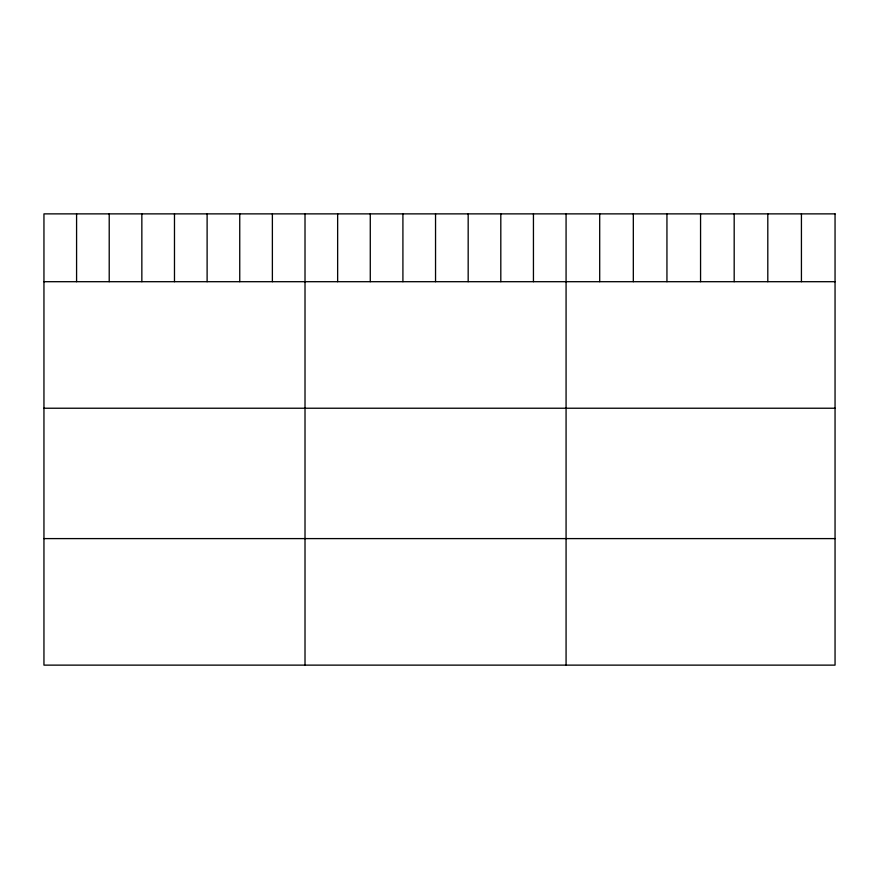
<?xml version="1.0" encoding="UTF-8"?>
<svg xmlns="http://www.w3.org/2000/svg" width="879" height="879" viewBox="0 0 879 879"><rect width="100%" height="100%" fill="white"/><g stroke="black" fill="none" stroke-linecap="round" stroke-linejoin="round"><path stroke-width="1.32" d="M43.95 281.698L835.05 281.698M43.95 408.23L835.05 408.23M43.95 538.596L835.05 538.596M801.428 213.872L801.428 281.698M767.806 213.872L767.806 281.698M734.185 213.872L734.185 281.698M700.563 213.872L700.563 281.698M666.941 213.872L666.941 281.698M633.319 213.872L633.319 281.698M599.698 213.872L599.698 281.698M566.076 213.872L566.076 665.128M533.443 213.872L533.443 281.698M500.81 213.872L500.81 281.698M468.177 213.872L468.177 281.698M435.544 213.872L435.544 281.698M402.912 213.872L402.912 281.698M370.279 213.872L370.279 281.698M337.646 213.872L337.646 281.698M305.013 213.872L305.013 665.128M272.38 213.872L272.38 281.698M239.747 213.872L239.747 281.698M207.114 213.872L207.114 281.698M174.481 213.872L174.481 281.698M141.849 213.872L141.849 281.698M109.216 213.872L109.216 281.698M76.583 213.872L76.583 281.698M835.05 213.872L43.95 213.872L43.95 665.128L835.05 665.128L835.05 213.872"/></g></svg>
